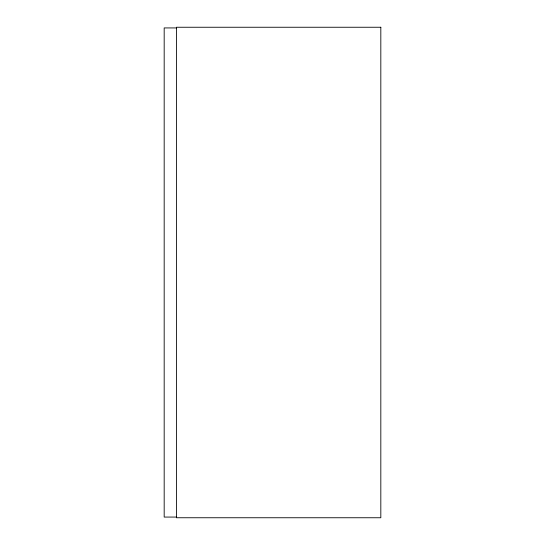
<?xml version="1.0" encoding="UTF-8"?>
<svg xmlns="http://www.w3.org/2000/svg" width="545" height="545" viewBox="0 0 545 545"><rect width="100%" height="100%" fill="white"/><g stroke="black" fill="none" stroke-linecap="round" stroke-linejoin="round"><path stroke-width="0.82" d="M176.444 27.931L164.181 27.931L164.181 517.069L176.444 517.069M380.819 27.25L176.444 27.25L176.444 517.75L380.819 517.75L380.819 27.25"/></g></svg>
